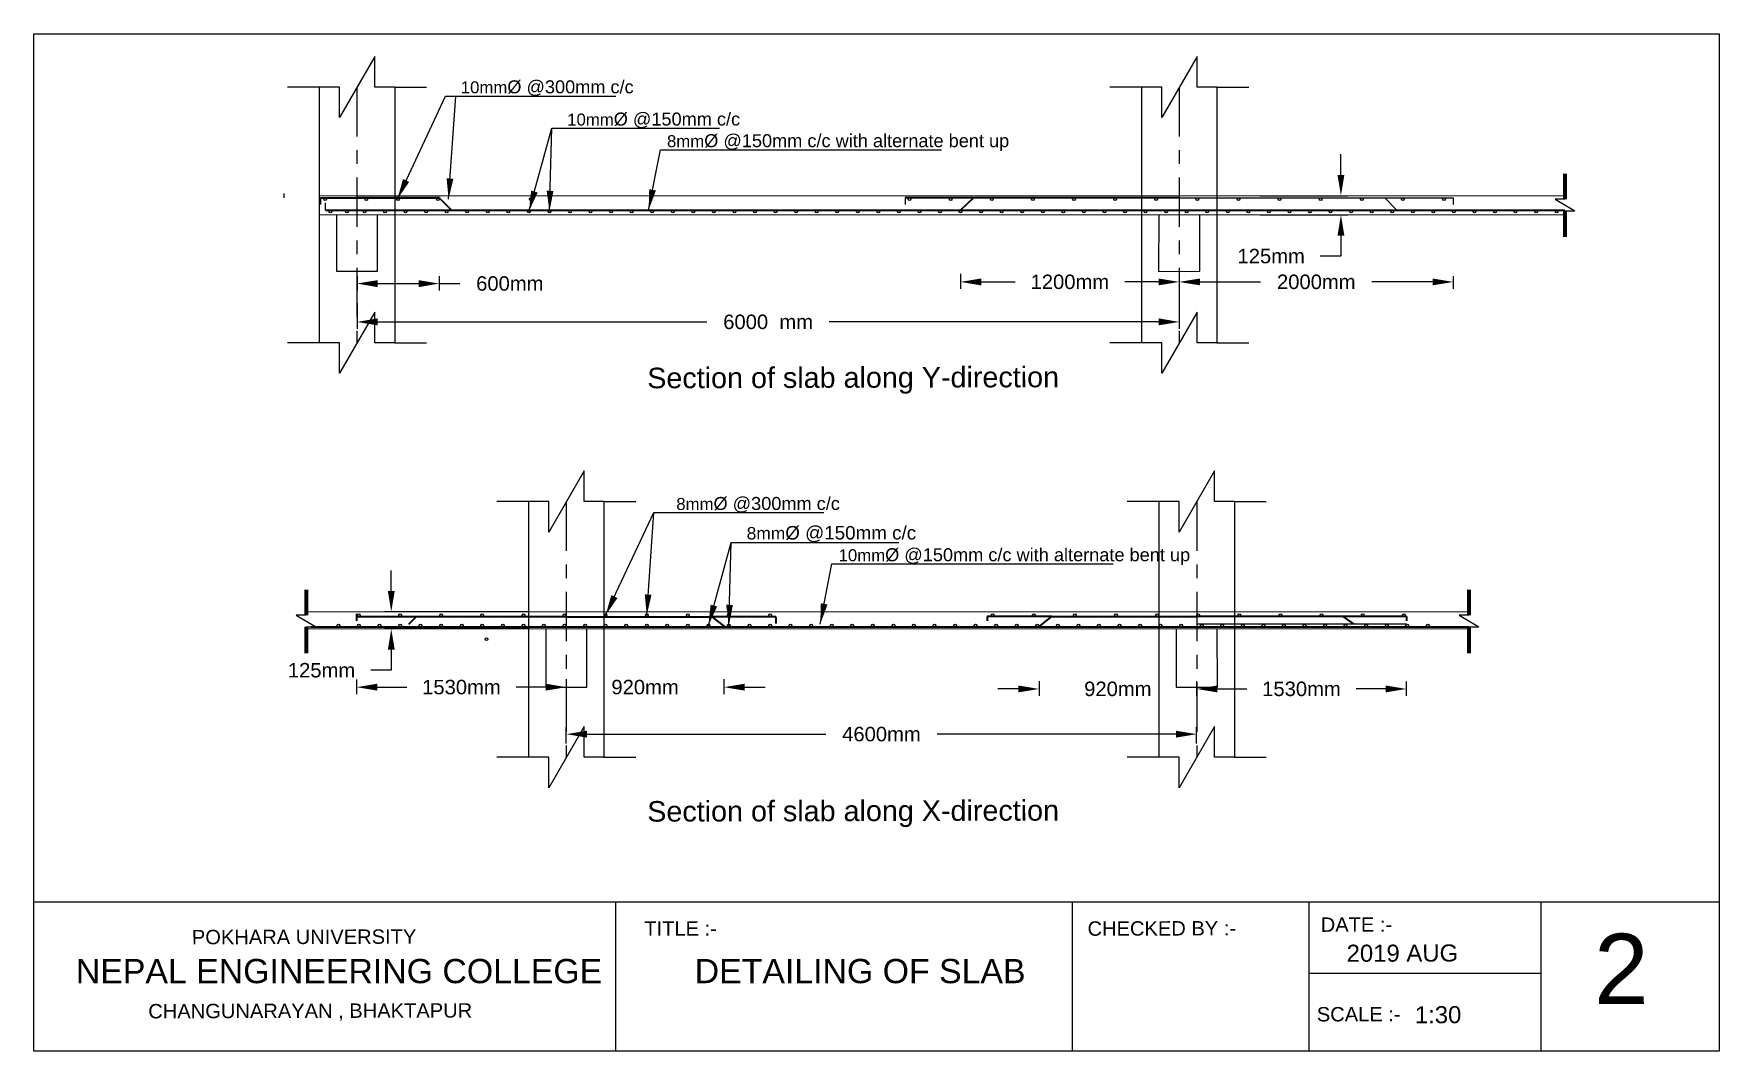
# Model space of a CAD drawing. Header units: metres. Extents: x 3 to 189, y -54 to 67.
# Drawn here: x 73.14 to 85.44, y -17.85 to -10.43 of the extents above; entities that cross this region are included whole.
import ezdxf

# ---------------------------------------------------------------- set-up
doc = ezdxf.new("R2010")
doc.units = ezdxf.units.M
doc.header["$LTSCALE"] = 0.015
doc.header["$MEASUREMENT"] = 0
doc.linetypes.add('ACAD_ISO04W100', pattern=[30, 24, -3, 0, -3])
doc.styles.get("Standard").update_dxf_attribs({"font": 'arial.ttf'})
doc.dimstyles.get("Standard").update_dxf_attribs({"dimscale": 1.005, "dimtxt": 0.105, "dimasz": 0.15, "dimexe": 0.05, "dimexo": 0.1, "dimgap": 0.125, "dimtad": 0, "dimtih": 1, "dimtoh": 1, "dimdec": 4, "dimzin": 0, "dimdsep": 46, "dimtxsty": 'Standard', "dimcen": 0.115, "dimadec": 3, "dimazin": 0, "dimtfac": 1, "dimtdec": 4, "dimtofl": 0, "dimtmove": 0, "dimatfit": 3, "dimfxl": 1, "dimfxlon": 1, "dimtolj": 1, "dimtzin": 0, "dimarcsym": 0})

# ---------------------------------------------------------------- blocks, each defined once
blk = doc.blocks.new('*D22')
at = {"color": 0, "linetype": 'Continuous', "lineweight": -2, "transparency": 16777216}
for p, q in [((75.502, -12.393), (75.502, -12.579)), ((81.502, -12.393), (81.502, -12.579)), ((75.653, -12.529), (78.056, -12.529)), ((81.351, -12.529), (78.948, -12.529))]:
    blk.add_line(p, q, dxfattribs=at)
at = {"color": 0, "linetype": 'Continuous', "transparency": 16777216}
for points in [[(75.653, -12.503), (75.653, -12.554), (75.502, -12.529)], [(81.351, -12.503), (81.351, -12.554), (81.502, -12.529)]]:
    blk.add_solid(points, dxfattribs=at)
at = {"layer": 'Defpoints', "color": 0, "linetype": 'Continuous', "transparency": 16777216}
for p in [(75.502, -12.293), (81.502, -12.293), (81.502, -12.529)]:
    blk.add_point(p, dxfattribs=at)
at = {"color": 0, "linetype": 'Continuous', "transparency": 16777216, "insert": (78.502, -12.529), "char_height": 0.10552, "width": 0.7586, "attachment_point": 5}
blk.add_mtext('\\A1;6000  mm', dxfattribs=at)
blk = doc.blocks.new('*D23')
at = {"color": 0, "linetype": 'Continuous', "lineweight": -2, "transparency": 16777216}
for p, q in [((81.502, -12.196), (81.502, -12.287)), ((81.653, -12.237), (82.096, -12.237)), ((83.351, -12.237), (82.907, -12.237)), ((83.502, -12.196), (83.502, -12.287))]:
    blk.add_line(p, q, dxfattribs=at)
at = {"color": 0, "linetype": 'Continuous', "transparency": 16777216}
for points in [[(81.653, -12.212), (81.653, -12.262), (81.502, -12.237)], [(83.351, -12.212), (83.351, -12.262), (83.502, -12.237)]]:
    blk.add_solid(points, dxfattribs=at)
at = {"layer": 'Defpoints', "color": 0, "linetype": 'Continuous', "transparency": 16777216}
for p in [(81.502, -12.096), (83.502, -12.096), (83.502, -12.237)]:
    blk.add_point(p, dxfattribs=at)
at = {"color": 0, "linetype": 'Continuous', "transparency": 16777216, "insert": (82.502, -12.237), "char_height": 0.1055, "attachment_point": 5}
blk.add_mtext('\\A1;2000mm', dxfattribs=at)
blk = doc.blocks.new('*D24')
at = {"color": 0, "linetype": 'Continuous', "lineweight": -2, "transparency": 16777216}
for p, q in [((80.329, -15.207), (80.178, -15.207)), ((80.479, -15.15), (80.479, -15.258)), ((81.629, -15.15), (81.629, -15.258)), ((81.78, -15.207), (81.931, -15.207))]:
    blk.add_line(p, q, dxfattribs=at)
at = {"color": 0, "linetype": 'Continuous', "transparency": 16777216}
for points in [[(80.329, -15.182), (80.329, -15.232), (80.479, -15.207)], [(81.78, -15.182), (81.78, -15.232), (81.629, -15.207)]]:
    blk.add_solid(points, dxfattribs=at)
at = {"layer": 'Defpoints', "color": 0, "linetype": 'Continuous', "transparency": 16777216}
for p in [(80.479, -15.049), (81.629, -15.049), (81.629, -15.207)]:
    blk.add_point(p, dxfattribs=at)
at = {"color": 0, "linetype": 'Continuous', "transparency": 16777216, "insert": (81.054, -15.207), "char_height": 0.1055, "attachment_point": 5}
blk.add_mtext('\\A1;920mm', dxfattribs=at)
blk = doc.blocks.new('*D25')
at = {"color": 0, "linetype": 'Continuous', "lineweight": -2, "transparency": 16777216}
for p, q in [((81.629, -15.152), (81.629, -15.258)), ((81.78, -15.207), (81.995, -15.207)), ((83.009, -15.207), (82.794, -15.207)), ((83.159, -15.152), (83.159, -15.258))]:
    blk.add_line(p, q, dxfattribs=at)
at = {"color": 0, "linetype": 'Continuous', "transparency": 16777216}
for points in [[(81.78, -15.182), (81.78, -15.232), (81.629, -15.207)], [(83.009, -15.182), (83.009, -15.232), (83.159, -15.207)]]:
    blk.add_solid(points, dxfattribs=at)
at = {"layer": 'Defpoints', "color": 0, "linetype": 'Continuous', "transparency": 16777216}
for p in [(81.629, -15.051), (83.159, -15.051), (83.159, -15.207)]:
    blk.add_point(p, dxfattribs=at)
at = {"color": 0, "linetype": 'Continuous', "transparency": 16777216, "insert": (82.394, -15.207), "char_height": 0.1055, "attachment_point": 5}
blk.add_mtext('\\A1;1530mm', dxfattribs=at)
blk = doc.blocks.new('*D33')
at = {"color": 0, "linetype": 'Continuous', "lineweight": -2, "transparency": 16777216}
for p, q in [((77.029, -15.604), (77.029, -15.487)), ((81.629, -15.604), (81.629, -15.487)), ((77.18, -15.537), (78.923, -15.537)), ((81.479, -15.537), (79.736, -15.537))]:
    blk.add_line(p, q, dxfattribs=at)
at = {"color": 0, "linetype": 'Continuous', "transparency": 16777216}
for points in [[(77.18, -15.512), (77.18, -15.562), (77.029, -15.537)], [(81.479, -15.512), (81.479, -15.562), (81.629, -15.537)]]:
    blk.add_solid(points, dxfattribs=at)
at = {"layer": 'Defpoints', "color": 0, "linetype": 'Continuous', "transparency": 16777216}
for p in [(81.629, -15.537), (77.029, -15.705), (81.629, -15.705)]:
    blk.add_point(p, dxfattribs=at)
at = {"color": 0, "linetype": 'Continuous', "transparency": 16777216, "insert": (79.329, -15.537), "char_height": 0.1055, "attachment_point": 5}
blk.add_mtext('\\A1;4600mm', dxfattribs=at)
blk = doc.blocks.new('*D26')
at = {"color": 0, "linetype": 'Continuous', "lineweight": -2, "transparency": 16777216}
for p, q in [((75.752, -14.493), (75.752, -14.343)), ((76.757, -14.644), (75.702, -14.644)), ((76.757, -14.769), (75.702, -14.769)), ((75.752, -14.92), (75.752, -15.071)), ((75.752, -15.071), (75.602, -15.071))]:
    blk.add_line(p, q, dxfattribs=at)
at = {"color": 0, "linetype": 'Continuous', "transparency": 16777216}
for points in [[(75.727, -14.493), (75.777, -14.493), (75.752, -14.644)], [(75.727, -14.92), (75.777, -14.92), (75.752, -14.769)]]:
    blk.add_solid(points, dxfattribs=at)
at = {"layer": 'Defpoints', "color": 0, "linetype": 'Continuous', "transparency": 16777216}
for p in [(82.331, -14.644), (75.752, -14.769), (82.331, -14.769)]:
    blk.add_point(p, dxfattribs=at)
at = {"color": 0, "linetype": 'Continuous', "transparency": 16777216, "insert": (75.243, -15.071), "char_height": 0.1055, "attachment_point": 5}
blk.add_mtext('\\A1;125mm', dxfattribs=at)
blk = doc.blocks.new('*D27')
at = {"color": 0, "linetype": 'Continuous', "lineweight": -2, "transparency": 16777216}
for p, q in [((79.906, -12.178), (79.906, -12.287)), ((80.057, -12.237), (80.305, -12.237)), ((81.351, -12.237), (81.104, -12.237)), ((81.502, -12.178), (81.502, -12.287))]:
    blk.add_line(p, q, dxfattribs=at)
at = {"color": 0, "linetype": 'Continuous', "transparency": 16777216}
for points in [[(80.057, -12.212), (80.057, -12.262), (79.906, -12.237)], [(81.351, -12.212), (81.351, -12.262), (81.502, -12.237)]]:
    blk.add_solid(points, dxfattribs=at)
at = {"layer": 'Defpoints', "color": 0, "linetype": 'Continuous', "transparency": 16777216}
for p in [(79.906, -12.077), (81.502, -12.077), (81.502, -12.237)]:
    blk.add_point(p, dxfattribs=at)
at = {"color": 0, "linetype": 'Continuous', "transparency": 16777216, "insert": (80.704, -12.237), "char_height": 0.1055, "attachment_point": 5}
blk.add_mtext('\\A1;1200mm', dxfattribs=at)
blk = doc.blocks.new('*D28')
at = {"color": 0, "linetype": 'Continuous', "lineweight": -2, "transparency": 16777216}
for p, q in [((82.682, -11.457), (82.682, -11.306)), ((82.089, -11.608), (82.732, -11.608)), ((82.089, -11.748), (82.732, -11.748)), ((82.682, -11.899), (82.682, -12.049)), ((82.682, -12.049), (82.531, -12.049))]:
    blk.add_line(p, q, dxfattribs=at)
at = {"color": 0, "linetype": 'Continuous', "transparency": 16777216}
for points in [[(82.657, -11.457), (82.707, -11.457), (82.682, -11.608)], [(82.657, -11.899), (82.707, -11.899), (82.682, -11.748)]]:
    blk.add_solid(points, dxfattribs=at)
at = {"layer": 'Defpoints', "color": 0, "linetype": 'Continuous', "transparency": 16777216}
for p in [(81.989, -11.608), (81.989, -11.748), (82.682, -11.748)]:
    blk.add_point(p, dxfattribs=at)
at = {"color": 0, "linetype": 'Continuous', "transparency": 16777216, "insert": (82.173, -12.049), "char_height": 0.1055, "attachment_point": 5}
blk.add_mtext('\\A1;125mm', dxfattribs=at)
blk = doc.blocks.new('*D101')
at = {"color": 0, "lineweight": -2, "ltscale": 0.01, "transparency": 16777216}
for p, q in [((75.502, -12.195), (75.502, -12.3)), ((75.653, -12.249), (75.951, -12.249)), ((76.102, -12.195), (76.102, -12.3)), ((76.102, -12.249), (76.253, -12.249))]:
    blk.add_line(p, q, dxfattribs=at)
at = {"color": 0, "ltscale": 0.01, "transparency": 16777216}
for points in [[(75.653, -12.224), (75.653, -12.275), (75.502, -12.249)], [(75.951, -12.224), (75.951, -12.275), (76.102, -12.249)]]:
    blk.add_solid(points, dxfattribs=at)
at = {"layer": 'Defpoints', "color": 0, "ltscale": 0.01, "transparency": 16777216}
for p in [(75.502, -12.094), (76.102, -12.094), (76.102, -12.249)]:
    blk.add_point(p, dxfattribs=at)
at = {"color": 0, "ltscale": 0.01, "transparency": 16777216, "insert": (76.617, -12.249), "char_height": 0.1055, "attachment_point": 5}
blk.add_mtext('\\A1;600mm', dxfattribs=at)
blk = doc.blocks.new('*D218')
at = {"color": 0, "linetype": 'Continuous', "lineweight": -2, "transparency": 16777216}
for p, q in [((76.879, -15.194), (76.728, -15.194)), ((77.029, -15.136), (77.029, -15.244)), ((78.179, -15.136), (78.179, -15.244)), ((78.33, -15.194), (78.481, -15.194))]:
    blk.add_line(p, q, dxfattribs=at)
at = {"color": 0, "linetype": 'Continuous', "transparency": 16777216}
for points in [[(76.879, -15.169), (76.879, -15.219), (77.029, -15.194)], [(78.33, -15.169), (78.33, -15.219), (78.179, -15.194)]]:
    blk.add_solid(points, dxfattribs=at)
at = {"layer": 'Defpoints', "color": 0, "linetype": 'Continuous', "transparency": 16777216}
for p in [(77.029, -15.036), (78.179, -15.036), (78.179, -15.194)]:
    blk.add_point(p, dxfattribs=at)
at = {"color": 0, "linetype": 'Continuous', "transparency": 16777216, "insert": (77.604, -15.194), "char_height": 0.1055, "attachment_point": 5}
blk.add_mtext('\\A1;920mm', dxfattribs=at)
blk = doc.blocks.new('*D219')
at = {"color": 0, "linetype": 'Continuous', "lineweight": -2, "transparency": 16777216}
for p, q in [((75.499, -15.139), (75.499, -15.244)), ((75.65, -15.194), (75.865, -15.194)), ((76.879, -15.194), (76.664, -15.194)), ((77.029, -15.139), (77.029, -15.244))]:
    blk.add_line(p, q, dxfattribs=at)
at = {"color": 0, "linetype": 'Continuous', "transparency": 16777216}
for points in [[(75.65, -15.169), (75.65, -15.219), (75.499, -15.194)], [(76.879, -15.169), (76.879, -15.219), (77.029, -15.194)]]:
    blk.add_solid(points, dxfattribs=at)
at = {"layer": 'Defpoints', "color": 0, "linetype": 'Continuous', "transparency": 16777216}
for p in [(75.499, -15.038), (77.029, -15.038), (77.029, -15.194)]:
    blk.add_point(p, dxfattribs=at)
at = {"color": 0, "linetype": 'Continuous', "transparency": 16777216, "insert": (76.264, -15.194), "char_height": 0.1055, "attachment_point": 5}
blk.add_mtext('\\A1;1530mm', dxfattribs=at)

msp = doc.modelspace()

# ---------------------------------------------------------------- hatches: boundary and pattern name
at = {"ltscale": 0.01}
h = msp.add_hatch(color=256, dxfattribs=at)
h.dxf.hatch_style = 1
h.paths.add_polyline_path([(75.26016, -11.63292, 1), (75.28016, -11.63292, 1)])
h.paths.add_polyline_path([(75.58016, -11.63292, 1), (75.56016, -11.63292, 1)])
h.paths.add_polyline_path([(75.81113, -11.63292, 1), (75.79113, -11.63292, 1)])
h.paths.add_polyline_path([(76.10137, -11.63276, 0.36382101), (76.09311, -11.62292), (76.08963, -11.62292, 0.36382101), (76.08137, -11.63276, 1)])
h.paths.add_polyline_path([(75.31745, -11.72292, 1), (75.29745, -11.72292, 1)])
h.paths.add_polyline_path([(75.41894, -11.72292, 1), (75.43894, -11.72292, 1)])
h.paths.add_polyline_path([(75.54642, -11.72292, 1), (75.56642, -11.72292, 1)])
h.paths.add_polyline_path([(75.69642, -11.72292, 1), (75.71642, -11.72292, 1)])
h.paths.add_polyline_path([(75.86642, -11.72292, 1), (75.84642, -11.72292, 1)])
h = msp.add_hatch(color=256, dxfattribs=at)
h.dxf.hatch_style = 1
h.paths.add_polyline_path([(75.99642, -11.72292, 1), (76.01642, -11.72292, 1)])
h.paths.add_polyline_path([(76.14642, -11.72292, 1), (76.16642, -11.72292, 1)])
h.paths.add_polyline_path([(76.29642, -11.72292, 1), (76.31642, -11.72292, 1)])
h.paths.add_polyline_path([(76.44642, -11.72292, 1), (76.46642, -11.72292, 1)])
h.paths.add_polyline_path([(76.61642, -11.72292, 1), (76.59642, -11.72292, 1)])
h.paths.add_polyline_path([(76.74642, -11.72292, 1), (76.76642, -11.72292, 1)])
h.paths.add_polyline_path([(76.89642, -11.72292, 1), (76.91642, -11.72292, 1)])
h.paths.add_polyline_path([(77.04642, -11.72292, 1), (77.06642, -11.72292, 1)])
h.paths.add_polyline_path([(77.21642, -11.72292, 1), (77.19642, -11.72292, 1)])
h.paths.add_polyline_path([(77.36642, -11.72292, 1), (77.34642, -11.72292, 1)])
h.paths.add_polyline_path([(77.51642, -11.72292, 1), (77.49642, -11.72292, 1)])
h.paths.add_polyline_path([(77.66642, -11.72292, 1), (77.64642, -11.72292, 1)])
h.paths.add_polyline_path([(78.11642, -11.72292, 1), (78.09642, -11.72292, 1)])
h.paths.add_polyline_path([(77.81642, -11.72292, 1), (77.79642, -11.72292, 1)])
h.paths.add_polyline_path([(77.96642, -11.72292, 1), (77.94642, -11.72292, 1)])
h.paths.add_polyline_path([(78.26642, -11.72292, 1), (78.24642, -11.72292, 1)])
h.paths.add_polyline_path([(78.41642, -11.72292, 1), (78.39642, -11.72292, 1)])
h.paths.add_polyline_path([(78.56642, -11.72292, 1), (78.54642, -11.72292, 1)])
h.paths.add_polyline_path([(78.71642, -11.72292, 1), (78.69642, -11.72292, 1)])
h.paths.add_polyline_path([(78.86642, -11.72292, 1), (78.84642, -11.72292, 1)])
h.paths.add_polyline_path([(79.01642, -11.72292, 1), (78.99642, -11.72292, 1)])
h.paths.add_polyline_path([(79.14642, -11.72292, 1), (79.16642, -11.72292, 1)])
h.paths.add_polyline_path([(79.29642, -11.72292, 1), (79.31642, -11.72292, 1)])
h.paths.add_polyline_path([(79.44642, -11.72292, 1), (79.46642, -11.72292, 1)])
h.paths.add_polyline_path([(79.61642, -11.72292, 1), (79.59642, -11.72292, 1)])
h.paths.add_polyline_path([(79.76642, -11.72292, 1), (79.74642, -11.72292, 1)])
h.paths.add_polyline_path([(79.91642, -11.72292, 1), (79.89642, -11.72292, 1)])
h.paths.add_polyline_path([(79.54423, -11.63292, 1), (79.52423, -11.63292, 1)])
h.paths.add_polyline_path([(79.84423, -11.63292, 1), (79.82423, -11.63292, 1)])
h.paths.add_polyline_path([(80.14423, -11.63292, 1), (80.12423, -11.63292, 1)])
h.paths.add_polyline_path([(80.06642, -11.72292, 1), (80.04642, -11.72292, 1)])
h.paths.add_polyline_path([(80.21642, -11.72292, 1), (80.19642, -11.72292, 1)])
h.paths.add_polyline_path([(80.36642, -11.72292, 1), (80.34642, -11.72292, 1)])
h.paths.add_polyline_path([(80.49642, -11.72292, 1), (80.51642, -11.72292, 1)])
h.paths.add_polyline_path([(80.66642, -11.72292, 1), (80.64642, -11.72292, 1)])
h.paths.add_polyline_path([(80.79642, -11.72292, 1), (80.81642, -11.72292, 1)])
h.paths.add_polyline_path([(80.42423, -11.63292, 1), (80.44423, -11.63292, 1)])
h.paths.add_polyline_path([(80.72423, -11.63292, 1), (80.74423, -11.63292, 1)])
h.paths.add_polyline_path([(80.94642, -11.72292, 1), (80.96642, -11.72292, 1)])
h.paths.add_polyline_path([(81.09642, -11.72292, 1), (81.11642, -11.72292, 1)])
h.paths.add_polyline_path([(81.04423, -11.63292, 1), (81.02423, -11.63292, 1)])
h.paths.add_polyline_path([(81.24642, -11.72292, 1), (81.26642, -11.72292, 1)])
h.paths.add_polyline_path([(81.41642, -11.72292, 1), (81.39642, -11.72292, 1)])
h.paths.add_polyline_path([(81.56642, -11.72292, 1), (81.54642, -11.72292, 1)])
h.paths.add_polyline_path([(81.71642, -11.72292, 1), (81.69642, -11.72292, 1)])
h.paths.add_polyline_path([(81.64423, -11.63292, 1), (81.62423, -11.63292, 1)])
h.paths.add_polyline_path([(81.34423, -11.63292, 1), (81.32423, -11.63292, 1)])
h.paths.add_polyline_path([(81.92423, -11.63292, 1), (81.94423, -11.63292, 1)])
h.paths.add_polyline_path([(81.84642, -11.72292, 1), (81.86642, -11.72292, 1)])
h.paths.add_polyline_path([(82.01642, -11.72292, 1), (81.99642, -11.72292, 1)])
h.paths.add_polyline_path([(82.14642, -11.72292, 1), (82.16642, -11.72292, 1)])
h.paths.add_polyline_path([(82.24423, -11.63292, 1), (82.22423, -11.63292, 1)])
h.paths.add_polyline_path([(82.31642, -11.72292, 1), (82.29642, -11.72292, 1)])
h.paths.add_polyline_path([(82.44642, -11.72292, 1), (82.46642, -11.72292, 1)])
h.paths.add_polyline_path([(82.59642, -11.72292, 1), (82.61642, -11.72292, 1)])
h.paths.add_polyline_path([(82.54423, -11.63292, 1), (82.52423, -11.63292, 1)])
h.paths.add_polyline_path([(82.82423, -11.63292, 1), (82.84423, -11.63292, 1)])
h.paths.add_polyline_path([(82.74642, -11.72292, 1), (82.76642, -11.72292, 1)])
h.paths.add_polyline_path([(82.91642, -11.72292, 1), (82.89642, -11.72292, 1)])
h.paths.add_polyline_path([(83.06642, -11.72292, 1), (83.04642, -11.72292, 1)])
h.paths.add_polyline_path([(83.14423, -11.63292, 1), (83.12423, -11.63292, 1)])
h.paths.add_polyline_path([(83.21642, -11.72292, 1), (83.19642, -11.72292, 1)])
h.paths.add_polyline_path([(83.36642, -11.72292, 1), (83.34642, -11.72292, 1)])
h.paths.add_polyline_path([(83.42423, -11.63292, 1), (83.44423, -11.63292, 1)])
h.paths.add_polyline_path([(83.49642, -11.72292, 1), (83.51642, -11.72292, 1)])
h.paths.add_polyline_path([(83.66642, -11.72292, 1), (83.64642, -11.72292, 1)])
h.paths.add_polyline_path([(83.79642, -11.72292, 1), (83.81642, -11.72292, 1)])
h.paths.add_polyline_path([(83.94642, -11.72292, 1), (83.96642, -11.72292, 1)])
h.paths.add_polyline_path([(84.09642, -11.72292, 1), (84.11642, -11.72292, 1)])
h.paths.add_polyline_path([(84.24642, -11.72292, 1), (84.26642, -11.72292, 1)])
at = {"linetype": 'ACAD_ISO04W100', "lineweight": 100}
h = msp.add_hatch(color=256, dxfattribs=at)
h.dxf.hatch_style = 1
h.paths.add_polyline_path([(75.37609, -14.74415, 1), (75.35609, -14.74415, 1)])
h.paths.add_polyline_path([(75.52609, -14.74415, 1), (75.50609, -14.74415, 1)])
h.paths.add_polyline_path([(75.67609, -14.74415, 1), (75.65609, -14.74415, 1)])
h.paths.add_polyline_path([(75.82609, -14.74415, 1), (75.80609, -14.74415, 1)])
h.paths.add_polyline_path([(75.97609, -14.74415, 1), (75.95609, -14.74415, 1)])
h.paths.add_polyline_path([(76.12609, -14.74415, -1), (76.10609, -14.74415, -1)])
h.paths.add_polyline_path([(76.27609, -14.74415, 1), (76.25609, -14.74415, 1)])
h.paths.add_polyline_path([(76.42609, -14.74415, 1), (76.40609, -14.74415, 1)])
h.paths.add_polyline_path([(76.57609, -14.74415, 1), (76.55609, -14.74415, 1)])
h.paths.add_polyline_path([(76.72609, -14.74415, 1), (76.70609, -14.74415, 1)])
h.paths.add_polyline_path([(76.87609, -14.74415, 1), (76.85609, -14.74415, 1)])
h.paths.add_polyline_path([(77.02609, -14.74415, 1), (77.00609, -14.74415, 1)])
h.paths.add_polyline_path([(77.17609, -14.74415, 1), (77.15609, -14.74415, 1)])
h.paths.add_polyline_path([(77.32609, -14.74415, 1), (77.30609, -14.74415, 1)])
h.paths.add_polyline_path([(77.47609, -14.74415, 1), (77.45609, -14.74415, 1)])
h.paths.add_polyline_path([(77.62609, -14.74415, 1), (77.60609, -14.74415, 1)])
h.paths.add_polyline_path([(77.77609, -14.74415, 1), (77.75609, -14.74415, 1)])
h.paths.add_polyline_path([(77.92609, -14.74415, 1), (77.90609, -14.74415, 1)])
h.paths.add_polyline_path([(78.07609, -14.74415, 1), (78.05609, -14.74415, 1)])
h.paths.add_polyline_path([(78.22609, -14.74415, 1), (78.20609, -14.74415, 1)])
h.paths.add_polyline_path([(78.37609, -14.74415, 1), (78.35609, -14.74415, 1)])
h.paths.add_polyline_path([(78.52609, -14.74415, 1), (78.50609, -14.74415, 1)])
h.paths.add_polyline_path([(78.67609, -14.74415, 1), (78.65609, -14.74415, 1)])
h.paths.add_polyline_path([(78.82609, -14.74415, 1), (78.80609, -14.74415, 1)])
h.paths.add_polyline_path([(78.97609, -14.74415, 1), (78.95609, -14.74415, 1)])
h.paths.add_polyline_path([(79.12609, -14.74415, 1), (79.10609, -14.74415, 1)])
h.paths.add_polyline_path([(79.27609, -14.74415, 1), (79.25609, -14.74415, 1)])
h.paths.add_polyline_path([(79.42609, -14.74415, 1), (79.40609, -14.74415, 1)])
h.paths.add_polyline_path([(79.57609, -14.74415, 1), (79.55609, -14.74415, 1)])
h.paths.add_polyline_path([(79.72609, -14.74415, 1), (79.70609, -14.74415, 1)])
h.paths.add_polyline_path([(79.87609, -14.74415, 1), (79.85609, -14.74415, 1)])
h.paths.add_polyline_path([(80.02609, -14.74415, -1), (80.00609, -14.74415, -1)])
h.paths.add_polyline_path([(80.17609, -14.74415, 1), (80.15609, -14.74415, 1)])
h.paths.add_polyline_path([(80.32609, -14.74415, 1), (80.30609, -14.74415, 1)])
h.paths.add_polyline_path([(80.47609, -14.74415, 1), (80.45609, -14.74415, 1)])
h.paths.add_polyline_path([(80.62609, -14.74415, 1), (80.60609, -14.74415, 1)])
h.paths.add_polyline_path([(80.77609, -14.74415, 1), (80.75609, -14.74415, 1)])
h.paths.add_polyline_path([(80.92609, -14.74415, 1), (80.90609, -14.74415, 1)])
h.paths.add_polyline_path([(81.07609, -14.74415, 1), (81.05609, -14.74415, 1)])
h.paths.add_polyline_path([(81.22609, -14.74415, -1), (81.20609, -14.74415, -1)])
h.paths.add_polyline_path([(81.37609, -14.74415, 1), (81.35609, -14.74415, 1)])
h.paths.add_polyline_path([(81.52609, -14.74415, 1), (81.50609, -14.74415, 1)])
h.paths.add_polyline_path([(81.67609, -14.74415, 1), (81.65609, -14.74415, 1)])
h.paths.add_polyline_path([(81.82609, -14.74415, 1), (81.80609, -14.74415, 1)])
h.paths.add_polyline_path([(81.97609, -14.74415, 1), (81.95609, -14.74415, 1)])
h.paths.add_polyline_path([(82.12609, -14.74415, 1), (82.10609, -14.74415, 1)])
h.paths.add_polyline_path([(82.27609, -14.74415, 1), (82.25609, -14.74415, 1)])
h.paths.add_polyline_path([(82.42609, -14.74415, 1), (82.40609, -14.74415, 1)])
h.paths.add_polyline_path([(82.57609, -14.74415, 1), (82.55609, -14.74415, 1)])
h.paths.add_polyline_path([(82.72609, -14.74415, 1), (82.70609, -14.74415, 1)])
h.paths.add_polyline_path([(82.87609, -14.74415, 1), (82.85609, -14.74415, 1)])
h.paths.add_polyline_path([(83.02609, -14.74415, 1), (83.00609, -14.74415, 1)])
h.paths.add_polyline_path([(83.17609, -14.74415, 1), (83.15609, -14.74415, 1)])
h.paths.add_polyline_path([(83.32609, -14.74415, 1), (83.30609, -14.74415, 1)])
h.paths.add_polyline_path([(83.15041, -14.66915, 1), (83.13041, -14.66915, 1)])
h.paths.add_polyline_path([(82.85041, -14.66915, 1), (82.83041, -14.66915, 1)])
h.paths.add_polyline_path([(82.55041, -14.66915, 1), (82.53041, -14.66915, 1)])
h.paths.add_polyline_path([(82.25041, -14.66915, 1), (82.23041, -14.66915, 1)])
h.paths.add_polyline_path([(81.95041, -14.66915, 1), (81.93041, -14.66915, 1)])
h.paths.add_polyline_path([(81.65041, -14.66915, 1), (81.63041, -14.66915, 1)])
h.paths.add_polyline_path([(81.35041, -14.66915, 1), (81.33041, -14.66915, 1)])
h.paths.add_polyline_path([(81.05041, -14.66915, 1), (81.03041, -14.66915, 1)])
h.paths.add_polyline_path([(80.75041, -14.66915, 1), (80.73041, -14.66915, 1)])
h.paths.add_polyline_path([(80.45041, -14.66915, 1), (80.43041, -14.66915, 1)])
h.paths.add_polyline_path([(80.15041, -14.66915, 1), (80.13041, -14.66915, 1)])
h.paths.add_polyline_path([(78.52609, -14.66915, 1), (78.50609, -14.66915, 1)])
h.paths.add_polyline_path([(78.22609, -14.66915, 1), (78.20609, -14.66915, 1)])
h.paths.add_polyline_path([(77.92609, -14.66915, 1), (77.90609, -14.66915, 1)])
h.paths.add_polyline_path([(77.62609, -14.66915, 1), (77.60609, -14.66915, 1)])
h.paths.add_polyline_path([(77.32609, -14.66915, 1), (77.30609, -14.66915, 1)])
h.paths.add_polyline_path([(77.02609, -14.66915, 1), (77.00609, -14.66915, 1)])
h.paths.add_polyline_path([(76.72609, -14.66915, 1), (76.70609, -14.66915, 1)])
h.paths.add_polyline_path([(76.42609, -14.66915, 1), (76.40609, -14.66915, 1)])
h.paths.add_polyline_path([(76.12609, -14.66915, 1), (76.10609, -14.66915, 1)])
h.paths.add_polyline_path([(75.82609, -14.66915, 1), (75.80609, -14.66915, 1)])
h.paths.add_polyline_path([(75.52609, -14.66915, 1), (75.50609, -14.66915, 1)])

# ---------------------------------------------------------------- linework, layer by layer
at = {"linetype": 'Continuous'}
for p, q in [((75.63222, -10.59179), (75.37456, -11.0384)), ((75.63222, -10.81509), (75.63222, -10.59179)), ((81.63222, -10.59179), (81.37456, -11.0384)), ((81.63222, -10.81509), (81.63222, -10.59179)), ((75.37456, -10.81509), (74.99472, -10.81509)), ((75.22692, -10.81509), (75.22692, -12.68063)), ((75.37456, -11.0384), (75.37456, -10.81509)), ((75.77692, -10.81509), (75.63222, -10.81509)), ((75.77692, -10.81509), (75.77692, -12.68063)), ((75.77692, -10.81509), (75.77692, -10.81509)), ((75.77692, -10.81509), (75.77692, -11.74792)), ((75.77692, -10.81509), (76.00942, -10.81509)), ((81.37456, -10.81509), (80.99472, -10.81509)), ((81.22692, -10.81509), (81.22692, -12.68063)), ((81.37456, -11.0384), (81.37456, -10.81509)), ((81.77692, -10.81509), (81.63222, -10.81509)), ((81.77692, -10.81509), (81.77692, -12.68063)), ((81.77692, -10.81509), (82.00942, -10.81509)), ((84.31625, -11.63331), (84.24531, -11.63331)), ((84.24531, -11.63331), (84.38822, -11.71782)), ((75.35192, -11.74792), (75.35192, -12.15792)), ((75.65192, -12.15792), (75.65192, -11.74792)), ((79.90642, -11.71292), (81.50192, -11.71292)), ((81.35192, -11.74792), (81.35117, -12.16137)), ((81.65192, -12.15792), (81.65192, -11.74792)), ((84.31625, -11.71782), (84.38822, -11.71782)), ((75.35192, -12.15792), (75.65192, -12.15792)), ((81.35117, -12.16137), (81.65192, -12.15792)), ((75.63222, -12.45732), (75.37456, -12.90393)), ((75.63222, -12.68063), (75.63222, -12.45732)), ((81.63222, -12.45732), (81.37456, -12.90393)), ((81.63222, -12.68063), (81.63222, -12.45732)), ((75.37456, -12.68063), (74.99472, -12.68063)), ((75.37456, -12.90393), (75.37456, -12.68063)), ((75.77692, -12.68063), (75.63222, -12.68063)), ((75.77692, -12.68063), (76.00942, -12.68063)), ((81.37456, -12.68063), (80.99472, -12.68063)), ((81.37456, -12.90393), (81.37456, -12.68063)), ((81.77692, -12.68063), (81.63222, -12.68063)), ((81.77692, -12.68063), (82.00942, -12.68063)), ((77.15961, -13.61585), (76.90195, -14.06246)), ((77.15961, -13.83915), (77.15961, -13.61585)), ((81.75961, -13.61585), (81.50195, -14.06246)), ((81.75961, -13.83915), (81.75961, -13.61585)), ((76.90195, -13.83915), (76.5221, -13.83915)), ((76.75431, -13.83915), (76.75431, -15.70469)), ((76.90195, -14.06246), (76.90195, -13.83915)), ((77.30431, -13.83915), (77.15961, -13.83915)), ((77.30431, -13.83915), (77.30431, -15.70469)), ((77.30431, -13.83915), (77.5368, -13.83915)), ((81.50195, -13.83915), (81.1221, -13.83915)), ((81.35431, -13.83915), (81.35431, -15.70469)), ((81.50195, -14.06246), (81.50195, -13.83915)), ((81.90431, -13.83915), (81.75961, -13.83915)), ((81.90431, -13.83915), (81.90431, -15.70469)), ((81.90431, -13.83915), (82.1368, -13.83915)), ((75.13, -14.66955), (75.05905, -14.66955)), ((75.05905, -14.66955), (75.20196, -14.75406)), ((75.13, -14.75406), (75.20196, -14.75406)), ((83.61571, -14.66955), (83.54477, -14.66955)), ((83.54477, -14.66955), (83.68768, -14.75406)), ((83.61571, -14.75406), (83.68768, -14.75406)), ((76.87931, -14.76915), (76.87931, -15.19415)), ((77.17931, -15.19415), (77.17931, -14.76915)), ((81.47931, -14.76915), (81.47931, -15.19415)), ((81.78006, -15.19415), (81.77931, -14.76915)), ((76.87931, -15.19415), (77.17931, -15.19415)), ((81.47931, -15.19415), (81.78006, -15.19415)), ((77.15961, -15.48138), (76.90195, -15.92799)), ((77.15961, -15.70469), (77.15961, -15.48138)), ((81.75961, -15.48138), (81.50195, -15.92799)), ((81.75961, -15.70469), (81.75961, -15.48138)), ((76.90195, -15.70469), (76.5221, -15.70469)), ((76.90195, -15.92799), (76.90195, -15.70469)), ((77.30431, -15.70469), (77.15961, -15.70469)), ((77.30431, -15.70469), (77.5368, -15.70469)), ((81.50195, -15.70469), (81.1221, -15.70469)), ((81.50195, -15.92799), (81.50195, -15.70469)), ((81.90431, -15.70469), (81.75961, -15.70469)), ((81.90431, -15.70469), (82.1368, -15.70469)), ((73.14288, -16.75932), (85.44288, -16.75932)), ((77.38903, -16.75932), (77.38903, -17.8509)), ((80.71992, -16.75932), (80.71992, -17.8509)), ((82.44722, -16.75932), (82.44722, -17.8509)), ((82.44722, -16.75932), (82.44722, -17.28072)), ((84.14024, -16.75932), (84.14024, -17.8509)), ((82.44722, -17.28072), (84.14024, -17.28072))]:
    msp.add_line(p, q, dxfattribs=at)
at = {"linetype": 'ACAD_ISO04W100'}
for p, q in [((75.50192, -10.81509), (75.50192, -12.68063)), ((81.50192, -10.81509), (81.50192, -12.68063)), ((77.02931, -13.83915), (77.02931, -15.70469)), ((77.02931, -13.83915), (77.02931, -14.76915)), ((81.62931, -13.83915), (81.62931, -15.70469))]:
    msp.add_line(p, q, dxfattribs=at)
at = {"linetype": 'Continuous', "lineweight": 100}
for p, q in [((84.31625, -11.44871), (84.31625, -11.63331)), ((84.31625, -11.71782), (84.31625, -11.90896)), ((75.13, -14.48495), (75.13, -14.66955)), ((83.61571, -14.48495), (83.61571, -14.66955)), ((75.13, -14.75406), (75.13, -14.9452)), ((83.61571, -14.75406), (83.61571, -14.9452))]:
    msp.add_line(p, q, dxfattribs=at)
for p, q in [((74.97016, -11.62292), (74.97016, -11.59189)), ((75.23615, -11.62292), (75.23615, -11.67254)), ((75.27228, -11.71292), (75.27228, -11.66078)), ((79.50192, -11.62292), (79.50192, -11.67254)), ((81.50192, -11.62292), (83.50192, -11.62292)), ((81.50192, -11.62292), (83.00192, -11.62292)), ((83.00192, -11.62292), (83.0894, -11.71292)), ((83.50192, -11.62292), (83.50192, -11.67254)), ((83.15931, -14.73415), (81.62931, -14.73415))]:
    msp.add_line(p, q)
at = {"linetype": 'Continuous', "lineweight": 15}
for p, q in [((75.22692, -11.60792), (84.31625, -11.60792)), ((75.22692, -11.74792), (84.31625, -11.74792))]:
    msp.add_line(p, q, dxfattribs=at)
at = {"linetype": 'Continuous', "lineweight": 35}
for p, q in [((75.23615, -11.62292), (76.10192, -11.62292)), ((76.10192, -11.62292), (76.19105, -11.71292)), ((75.27228, -11.71292), (84.31625, -11.71292))]:
    msp.add_line(p, q, dxfattribs=at)
at = {"ltscale": 0.01}
msp.add_line((75.50192, -11.60792), (76.11191, -11.60792), dxfattribs=at)
at = {"lineweight": 35}
for p, q in [((81.50192, -11.62292), (79.50192, -11.62292)), ((80.00192, -11.62292), (79.90642, -11.71292)), ((75.16831, -14.75415), (83.61571, -14.75415)), ((75.49931, -14.65915), (75.49931, -14.70877)), ((77.02931, -14.67958), (75.49931, -14.67958)), ((75.87931, -14.73415), (75.93274, -14.67958)), ((77.02931, -14.67958), (78.08373, -14.67958)), ((78.55931, -14.67958), (78.08373, -14.67958)), ((78.18762, -14.75415), (78.09204, -14.67915)), ((78.55931, -14.67958), (78.55931, -14.7292)), ((80.57309, -14.67915), (80.09931, -14.67915)), ((80.09931, -14.67915), (80.09931, -14.70877)), ((80.47805, -14.75415), (80.57184, -14.67915)), ((80.57309, -14.67915), (81.62931, -14.67915)), ((83.15931, -14.67915), (81.62931, -14.67915)), ((82.77931, -14.73415), (82.69936, -14.67915)), ((83.15931, -14.67915), (83.15931, -14.70877))]:
    msp.add_line(p, q, dxfattribs=at)
at = {"lineweight": 5}
for p, q in [((75.13, -14.64415), (83.61571, -14.64415)), ((75.13, -14.76915), (83.61571, -14.76915))]:
    msp.add_line(p, q, dxfattribs=at)
at = {"linetype": 'Continuous'}
msp.add_lwpolyline([(73.14288, -10.4259), (85.44288, -10.4259), (85.44288, -17.8509), (73.14288, -17.8509)], close=True, dxfattribs=at)
for centre in [(75.27016, -11.63292), (75.57016, -11.63292), (75.80113, -11.63292), (76.09137, -11.63276), (76.77016, -11.63292), (79.53423, -11.63292), (79.83423, -11.63292), (80.13423, -11.63292), (80.43423, -11.63292), (80.73423, -11.63292), (81.03423, -11.63292), (81.33423, -11.63292), (81.63423, -11.63292), (81.93423, -11.63292), (82.23423, -11.63292), (82.53423, -11.63292), (82.83423, -11.63292), (83.13423, -11.63292), (83.43423, -11.63292), (75.30745, -11.72292), (75.42894, -11.72292), (75.55642, -11.72292), (75.70642, -11.72292), (75.85642, -11.72292), (76.00642, -11.72292), (76.15642, -11.72292), (76.30642, -11.72292), (76.45642, -11.72292), (76.60642, -11.72292), (76.75642, -11.72292), (76.90642, -11.72292), (77.05642, -11.72292), (77.20642, -11.72292), (77.35642, -11.72292), (77.50642, -11.72292), (77.65642, -11.72292), (77.80642, -11.72292), (77.95642, -11.72292), (78.10642, -11.72292), (78.25642, -11.72292), (78.40642, -11.72292), (78.55642, -11.72292), (78.70642, -11.72292), (78.85642, -11.72292), (79.00642, -11.72292), (79.15642, -11.72292), (79.30642, -11.72292), (79.45642, -11.72292), (79.60642, -11.72292), (79.75642, -11.72292), (79.90642, -11.72292), (80.05642, -11.72292), (80.20642, -11.72292), (80.35642, -11.72292), (80.50642, -11.72292), (80.65642, -11.72292), (80.80642, -11.72292), (80.95642, -11.72292), (81.10642, -11.72292), (81.25642, -11.72292), (81.40642, -11.72292), (81.55642, -11.72292), (81.70642, -11.72292), (81.85642, -11.72292), (82.00642, -11.72292), (82.15642, -11.72292), (82.30642, -11.72292), (82.45642, -11.72292), (82.60642, -11.72292), (82.75642, -11.72292), (82.90642, -11.72292), (83.05642, -11.72292), (83.20642, -11.72292), (83.35642, -11.72292), (83.50642, -11.72292), (83.65642, -11.72292), (83.80642, -11.72292), (83.95642, -11.72292), (84.10642, -11.72292), (84.25642, -11.72292), (75.36609, -14.74415), (75.51609, -14.66915), (75.51609, -14.74415), (75.66609, -14.74415), (75.81609, -14.66915), (75.81609, -14.74415), (75.96609, -14.74415), (76.11609, -14.66915), (76.11609, -14.74415), (76.26609, -14.74415), (76.41609, -14.66915), (76.41609, -14.74415), (76.56609, -14.74415), (76.71609, -14.66915), (76.71609, -14.74415), (76.86609, -14.74415), (77.01609, -14.66915), (77.01609, -14.74415), (77.16609, -14.74415), (77.31609, -14.66915), (77.31609, -14.74415), (77.46609, -14.74415), (77.61609, -14.66915), (77.61609, -14.74415), (77.76609, -14.74415), (77.91609, -14.66915), (77.91609, -14.74415), (78.06609, -14.74415), (78.21609, -14.66915), (78.21609, -14.74415), (78.36609, -14.74415), (78.51609, -14.66915), (78.51609, -14.74415), (78.66609, -14.74415), (78.81609, -14.74415), (78.96609, -14.74415), (79.11609, -14.74415), (79.26609, -14.74415), (79.41609, -14.74415), (79.56609, -14.74415), (79.71609, -14.74415), (79.86609, -14.74415), (80.01609, -14.74415), (80.14041, -14.66915), (80.16609, -14.74415), (80.31609, -14.74415), (80.44041, -14.66915), (80.46609, -14.74415), (80.61609, -14.74415), (80.74041, -14.66915), (80.76609, -14.74415), (80.91609, -14.74415), (81.04041, -14.66915), (81.06609, -14.74415), (81.21609, -14.74415), (81.34041, -14.66915), (81.36609, -14.74415), (81.51609, -14.74415), (81.64041, -14.66915), (81.66609, -14.74415), (81.81609, -14.74415), (81.94041, -14.66915), (81.96609, -14.74415), (82.11609, -14.74415), (82.24041, -14.66915), (82.26609, -14.74415), (82.41609, -14.74415), (82.54041, -14.66915), (82.56609, -14.74415), (82.71609, -14.74415), (82.84041, -14.66915), (82.86609, -14.74415), (83.01609, -14.74415), (83.14041, -14.66915), (83.16609, -14.74415), (83.31609, -14.74415), (76.44636, -14.84289)]:
    msp.add_circle(centre, 0.01, dxfattribs=at)

# ---------------------------------------------------------------- texts
for s, height, p in [('Section of slab along Y-direction', 0.15, (77.62011, -13.01311)), ('Section of slab along X-direction', 0.15, (77.62011, -16.17542)), ('POKHARA UNIVERSITY', 0.105, (74.29699, -17.07033)), ('TITLE :-', 0.105, (77.59869, -17.00798)), ('CHECKED BY :-', 0.105, (80.83298, -17.00798)), ('DATE :-', 0.105, (82.53472, -16.97938)), ('2019 AUG ', 0.124819, (82.72345, -17.19802)), ('2', 0.51264, (84.53008, -17.50631)), ('CHANGUNARAYAN , BHAKTAPUR', 0.105, (73.97908, -17.6109)), ('SCALE :-', 0.105, (82.50599, -17.6333)), ('1:30', 0.124819, (83.2215, -17.64684))]:
    msp.add_text(s, height=height, rotation=0.15, dxfattribs=at).set_placement(p)
at = {"linetype": 'Continuous', "attachment_point": 1}
for s, width, gutter_width, insert, char_height in [('10mm{\\H1.08333x;Ø @300mm c/c}', 1.5663192, 0.4377, (76.25919, -10.76601), 0.0875408), ('10mm{\\H1.08333x;Ø @150mm c/c}', 1.5663192, 0.4377, (77.03583, -11.00108), 0.0875408), ('8mm{\\H1.08333x;Ø @150mm c/c with alternate bent up}', 2.6196316, 0.4377, (77.76401, -11.15894), 0.0875408), ('8mm{\\H1.08333x;Ø @300mm c/c}', 1.5663192, 0.4377, (77.83182, -13.8062), 0.0875408), ('8mm{\\H1.08333x;Ø @150mm c/c}', 1.6228163, 0.45349, (78.34549, -14.01816), 0.0906984), ('10mm{\\H1.08333x;Ø @150mm c/c with alternate bent up}', 2.6196316, 0.4377, (79.01639, -14.18017), 0.0875408), ('NEPAL ENGINEERING COLLEGE', 7.6490582, 0.8836, (73.45047, -17.17725), 0.1767205), ('DETAILING OF SLAB', 7.6490582, 0.8836, (77.96635, -17.17725), 0.1767205)]:
    msp.add_mtext_dynamic_manual_height_columns(s, width=width, gutter_width=gutter_width, heights=[0], dxfattribs=dict(at, insert=insert, char_height=char_height))

# ---------------------------------------------------------------- dimensions: what is measured, and where the dimension line sits
at = {"linetype": 'Continuous'}
for base, p1, p2, picture, middle in [((82.68214, -11.74792), (81.9889, -11.60792), (81.9889, -11.74792), '*D28', (82.17276, -12.04942)), ((75.75237, -14.76915), (82.33135, -14.64415), (82.33135, -14.76915), '*D26', (75.24299, -15.07065))]:
    dim = msp.add_linear_dim(base=base, p1=p1, p2=p2, angle=90, text='125mm', dimstyle='Standard', override={"dimpost": 'm'}, dxfattribs=at)
    dim.commit()
    dim.dimension.update_dxf_attribs({"geometry": picture, "text_midpoint": middle})
at = {"ltscale": 0.01}
dim = msp.add_linear_dim(base=(76.10192, -12.24944), p1=(75.50192, -12.09422), p2=(76.10192, -12.09422), text='600mm', dimstyle='Standard', override={"dimpost": 'm'}, dxfattribs=at)
dim.commit()
dim.dimension.update_dxf_attribs({"geometry": '*D101', "text_midpoint": (76.61656, -12.24944)})
at = {"linetype": 'Continuous'}
for base, p1, p2, text, override, picture, middle in [((81.50192, -12.23674), (79.90642, -12.077), (81.50192, -12.077), '1200mm', {"dimpost": 'm'}, '*D27', (80.70417, -12.23674)), ((83.50192, -12.23674), (81.50192, -12.09583), (83.50192, -12.09583), '2000mm', {"dimpost": 'm'}, '*D23', (82.50192, -12.23674)), ((81.50192, -12.5285), (75.50192, -12.29265), (81.50192, -12.29265), '6000  mm', {"dimpost": 'm', "dimtxsty": 'Standard'}, '*D22', (78.50192, -12.5285)), ((77.02931, -15.19415), (75.49931, -15.03814), (77.02931, -15.03814), '1530mm', {"dimpost": 'm'}, '*D219', (76.26431, -15.19415)), ((78.17931, -15.19415), (77.02931, -15.03596), (78.17931, -15.03596), '920mm', {"dimpost": 'm'}, '*D218', (77.60431, -15.19415)), ((81.62931, -15.20729), (80.47931, -15.0491), (81.62931, -15.0491), '920mm', {"dimpost": 'm'}, '*D24', (81.05431, -15.20729)), ((83.15931, -15.20729), (81.62931, -15.05129), (83.15931, -15.05129), '1530mm', {"dimpost": 'm'}, '*D25', (82.39431, -15.20729)), ((81.62931, -15.53723), (77.02931, -15.70469), (81.62931, -15.70469), '4600mm', {"dimpost": 'm'}, '*D33', (79.32931, -15.53723))]:
    dim = msp.add_linear_dim(base=base, p1=p1, p2=p2, text=text, dimstyle='Standard', override=override, dxfattribs=at)
    dim.commit()
    dim.dimension.update_dxf_attribs({"geometry": picture, "text_midpoint": middle})

# ---------------------------------------------------------------- leaders
for points in [[(75.79643, -11.63292), (76.1487, -10.88265), (77.38979, -10.88265)], [(76.17016, -11.63292), (76.22242, -10.88265)], [(76.75642, -11.72292), (76.92345, -11.1161), (78.14709, -11.1161)], [(76.90642, -11.72292), (76.92345, -11.1161)], [(77.62993, -11.71292), (77.71571, -11.27396), (79.76798, -11.27396)], [(77.31609, -14.66915), (77.66835, -13.91888), (78.90945, -13.91888)], [(77.61609, -14.66915), (77.66835, -13.91888)], [(78.06609, -14.74415), (78.23311, -14.13734), (79.45675, -14.13734)], [(78.21609, -14.74415), (78.23311, -14.13734)], [(78.88231, -14.73415), (78.96809, -14.2952), (81.02037, -14.2952)]]:
    msp.add_leader(points, dimstyle='Standard', override={"dimgap": 0.125, "dimtad": 0}, dxfattribs=at)

doc.saveas('drawing.dxf')
